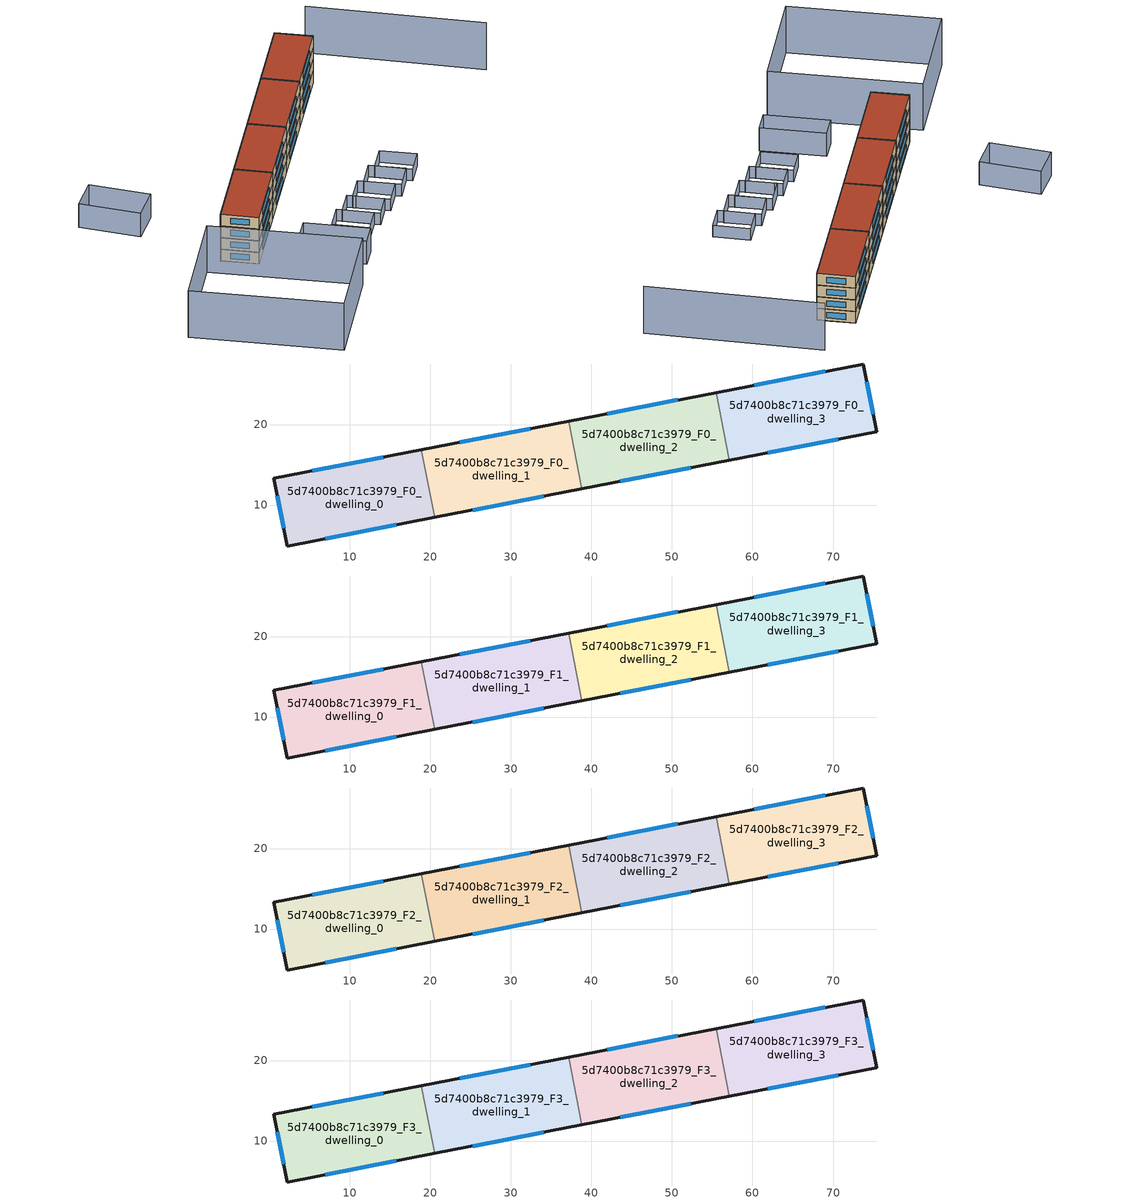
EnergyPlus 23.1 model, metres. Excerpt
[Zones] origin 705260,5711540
5d7400b8c71c3979_F0_dwelling_0
 floor ground (EU_floor_Construction): 20.53,8.46 18.9,16.88 0.6,13.33 2.23,4.92 z0
 wall outside (EU_wall_Construction): 20.53,8.46 2.23,4.92 0.6,13.33 18.9,16.88 z0:3
 wall to 5d7400b8c71c3979_F0_dwelling_1 (EU_wall_Construction): 18.9,16.88 20.53,8.46 z0:3
 window (EU_Window_Construction): 15.77,7.54 6.99,5.84 / 1.8,7.1 1.02,11.14 / 5.36,14.25 14.14,15.95 z0.78:2.22
5d7400b8c71c3979_F0_dwelling_1
 floor ground (EU_floor_Construction): 38.82,12.01 37.19,20.42 18.9,16.88 20.53,8.46 z0
 wall outside (EU_wall_Construction): 38.82,12.01 20.53,8.46 / 18.9,16.88 37.19,20.42 z0:3
 wall to 5d7400b8c71c3979_F0_dwelling_2 (EU_wall_Construction): 37.19,20.42 38.83,12.01 z0:3
 window (EU_Window_Construction): 34.07,11.09 25.29,9.38 / 23.66,17.8 32.44,19.5 z0.78:2.22
5d7400b8c71c3979_F0_dwelling_2
 floor ground (EU_floor_Construction): 57.11,15.55 55.48,23.97 37.19,20.42 38.82,12.01 z0
 wall outside (EU_wall_Construction): 57.11,15.55 38.82,12.01 / 37.19,20.42 55.48,23.97 z0:3
 wall to 5d7400b8c71c3979_F0_dwelling_3 (EU_wall_Construction): 55.48,23.97 57.11,15.55 z0:3
 window (EU_Window_Construction): 52.36,14.63 43.58,12.93 / 41.95,21.34 50.73,23.05 z0.78:2.22
5d7400b8c71c3979_F0_dwelling_3
 floor ground (EU_floor_Construction): 75.4,19.09 73.76,27.51 55.48,23.97 57.11,15.55 z0
 wall outside (EU_wall_Construction): 55.48,23.97 73.76,27.51 75.4,19.09 57.11,15.55 z0:3
 window (EU_Window_Construction): 60.23,24.89 69.01,26.59 / 74.19,25.32 74.97,21.28 / 70.64,18.17 61.87,16.47 z0.78:2.22
5d7400b8c71c3979_F1_dwelling_0
 floor to 5d7400b8c71c3979_F0_dwelling_0 (EU_floor_Construction): 20.53,8.46 18.9,16.88 0.6,13.33 2.23,4.92 z3
 wall outside (EU_wall_Construction): 20.53,8.46 2.23,4.92 0.6,13.33 18.9,16.88 z3:6
 wall to 5d7400b8c71c3979_F1_dwelling_1 (EU_wall_Construction): 18.9,16.88 20.53,8.46 z3:6
 window (EU_Window_Construction): 15.77,7.54 6.99,5.84 / 1.8,7.1 1.02,11.14 / 5.36,14.25 14.14,15.95 z3.78:5.22
5d7400b8c71c3979_F1_dwelling_1
 floor to 5d7400b8c71c3979_F0_dwelling_1 (EU_floor_Construction): 38.82,12.01 37.19,20.42 18.9,16.88 20.53,8.46 z3
 wall outside (EU_wall_Construction): 38.82,12.01 20.53,8.46 / 18.9,16.88 37.19,20.42 z3:6
 wall to 5d7400b8c71c3979_F1_dwelling_2 (EU_wall_Construction): 37.19,20.42 38.83,12.01 z3:6
 window (EU_Window_Construction): 34.07,11.09 25.29,9.38 / 23.66,17.8 32.44,19.5 z3.78:5.22
5d7400b8c71c3979_F1_dwelling_2
 floor to 5d7400b8c71c3979_F0_dwelling_2 (EU_floor_Construction): 57.11,15.55 55.48,23.97 37.19,20.42 38.82,12.01 z3
 wall outside (EU_wall_Construction): 57.11,15.55 38.82,12.01 / 37.19,20.42 55.48,23.97 z3:6
 wall to 5d7400b8c71c3979_F1_dwelling_3 (EU_wall_Construction): 55.48,23.97 57.11,15.55 z3:6
 window (EU_Window_Construction): 52.36,14.63 43.58,12.93 / 41.95,21.34 50.73,23.05 z3.78:5.22
5d7400b8c71c3979_F1_dwelling_3
 floor to 5d7400b8c71c3979_F0_dwelling_3 (EU_floor_Construction): 75.4,19.09 73.76,27.51 55.48,23.97 57.11,15.55 z3
 wall outside (EU_wall_Construction): 55.48,23.97 73.76,27.51 75.4,19.09 57.11,15.55 z3:6
 window (EU_Window_Construction): 60.23,24.89 69.01,26.59 / 74.19,25.32 74.97,21.28 / 70.64,18.17 61.87,16.47 z3.78:5.22
5d7400b8c71c3979_F2_dwelling_0
 floor to 5d7400b8c71c3979_F1_dwelling_0 (EU_floor_Construction): 20.53,8.46 18.9,16.88 0.6,13.33 2.23,4.92 z6
 wall outside (EU_wall_Construction): 20.53,8.46 2.23,4.92 0.6,13.33 18.9,16.88 z6:9
 wall to 5d7400b8c71c3979_F2_dwelling_1 (EU_wall_Construction): 18.9,16.88 20.53,8.46 z6:9
 window (EU_Window_Construction): 15.77,7.54 6.99,5.84 / 1.8,7.1 1.02,11.14 / 5.36,14.25 14.14,15.95 z6.78:8.22
5d7400b8c71c3979_F2_dwelling_1
 floor to 5d7400b8c71c3979_F1_dwelling_1 (EU_floor_Construction): 38.82,12.01 37.19,20.42 18.9,16.88 20.53,8.46 z6
 wall outside (EU_wall_Construction): 38.82,12.01 20.53,8.46 / 18.9,16.88 37.19,20.42 z6:9
 wall to 5d7400b8c71c3979_F2_dwelling_2 (EU_wall_Construction): 37.19,20.42 38.83,12.01 z6:9
 window (EU_Window_Construction): 34.07,11.09 25.29,9.38 / 23.66,17.8 32.44,19.5 z6.78:8.22
5d7400b8c71c3979_F2_dwelling_2
 floor to 5d7400b8c71c3979_F1_dwelling_2 (EU_floor_Construction): 57.11,15.55 55.48,23.97 37.19,20.42 38.82,12.01 z6
 wall outside (EU_wall_Construction): 57.11,15.55 38.82,12.01 / 37.19,20.42 55.48,23.97 z6:9
 wall to 5d7400b8c71c3979_F2_dwelling_3 (EU_wall_Construction): 55.48,23.97 57.11,15.55 z6:9
 window (EU_Window_Construction): 52.36,14.63 43.58,12.93 / 41.95,21.34 50.73,23.05 z6.78:8.22
5d7400b8c71c3979_F2_dwelling_3
 floor to 5d7400b8c71c3979_F1_dwelling_3 (EU_floor_Construction): 75.4,19.09 73.76,27.51 55.48,23.97 57.11,15.55 z6
 wall outside (EU_wall_Construction): 55.48,23.97 73.76,27.51 75.4,19.09 57.11,15.55 z6:9
 window (EU_Window_Construction): 60.23,24.89 69.01,26.59 / 74.19,25.32 74.97,21.28 / 70.64,18.17 61.87,16.47 z6.78:8.22
5d7400b8c71c3979_F3_dwelling_0
 floor to 5d7400b8c71c3979_F2_dwelling_0 (EU_floor_Construction): 20.53,8.46 18.9,16.88 0.6,13.33 2.23,4.92 z9
 wall outside (EU_wall_Construction): 20.53,8.46 2.23,4.92 0.6,13.33 18.9,16.88 z9:12
 wall to 5d7400b8c71c3979_F3_dwelling_1 (EU_wall_Construction): 18.9,16.88 20.53,8.46 z9:12
 window (EU_Window_Construction): 15.77,7.54 6.99,5.84 / 1.8,7.1 1.02,11.14 / 5.36,14.25 14.14,15.95 z9.78:11.22
 roof outside (EU_roof_Construction): 18.9,16.88 20.53,8.46 2.23,4.92 0.6,13.33 z12
5d7400b8c71c3979_F3_dwelling_1
 floor to 5d7400b8c71c3979_F2_dwelling_1 (EU_floor_Construction): 38.82,12.01 37.19,20.42 18.9,16.88 20.53,8.46 z9
 wall outside (EU_wall_Construction): 38.82,12.01 20.53,8.46 / 18.9,16.88 37.19,20.42 z9:12
 wall to 5d7400b8c71c3979_F3_dwelling_2 (EU_wall_Construction): 37.19,20.42 38.83,12.01 z9:12
 window (EU_Window_Construction): 34.07,11.09 25.29,9.38 / 23.66,17.8 32.44,19.5 z9.78:11.22
 roof outside (EU_roof_Construction): 37.19,20.42 38.82,12.01 20.53,8.46 18.9,16.88 z12
5d7400b8c71c3979_F3_dwelling_2
 floor to 5d7400b8c71c3979_F2_dwelling_2 (EU_floor_Construction): 57.11,15.55 55.48,23.97 37.19,20.42 38.82,12.01 z9
 wall outside (EU_wall_Construction): 57.11,15.55 38.82,12.01 / 37.19,20.42 55.48,23.97 z9:12
 wall to 5d7400b8c71c3979_F3_dwelling_3 (EU_wall_Construction): 55.48,23.97 57.11,15.55 z9:12
 window (EU_Window_Construction): 52.36,14.63 43.58,12.93 / 41.95,21.34 50.73,23.05 z9.78:11.22
 roof outside (EU_roof_Construction): 55.48,23.97 57.11,15.55 38.82,12.01 37.19,20.42 z12
5d7400b8c71c3979_F3_dwelling_3
 floor to 5d7400b8c71c3979_F2_dwelling_3 (EU_floor_Construction): 75.4,19.09 73.76,27.51 55.48,23.97 57.11,15.55 z9
 wall outside (EU_wall_Construction): 55.48,23.97 73.76,27.51 75.4,19.09 57.11,15.55 z9:12
 window (EU_Window_Construction): 60.23,24.89 69.01,26.59 / 74.19,25.32 74.97,21.28 / 70.64,18.17 61.87,16.47 z9.78:11.22
 roof outside (EU_roof_Construction): 73.76,27.51 75.4,19.09 57.11,15.55 55.48,23.97 z12
shading: 43.63,-5.2 45.2,-13.44 / 45.2,-13.44 38.78,-14.67 / 38.78,-14.67 37.21,-6.42 / 37.21,-6.42 43.63,-5.2 / 32.35,-14.45 30.74,-6.26 / 30.74,-6.26 36.94,-5.04 / 36.94,-5.04 38.54,-13.24 / 38.54,-13.24 32.35,-14.45 / 30.49,-4.95 32.1,-13.18 / 32.1,-13.18 26.3,-14.32 / 26.3,-14.32 24.69,-6.09 / 24.69,-6.09 30.49,-4.95 / 19.97,-14.14 18.37,-5.9 / 18.37,-5.9 24.43,-4.72 / 24.43,-4.72 26.04,-12.96 / 26.04,-12.96 19.97,-14.14 / 43.89,-6.61 49.93,-5.44 / 49.93,-5.44 51.52,-13.68 / 51.52,-13.68 45.47,-14.84 / 45.47,-14.84 43.89,-6.61 z0:3; 10.18,-17.06 7.3,-2.49 / 7.3,-2.49 12.39,-1.49 / 12.39,-1.49 15.26,-16.06 / 15.26,-16.06 10.18,-17.06 / 3.98,32.98 2.98,46.89 / 2.98,46.89 10.88,47.45 / 10.88,47.45 11.87,33.55 / 11.87,33.55 3.98,32.98 z0:6; 93.15,-14.36 86.18,24.85 / -30.81,9.36 -4.67,14.62 / -4.67,14.62 2.09,-19 / 2.09,-19 -24.05,-24.26 / -24.05,-24.26 -30.81,9.36 z0:12
[Building]
EU S2 Campaign: North Axis=0; Terrain=City; Solar Distribution=FullExterior
[Site:Location]
London: Latitude=51.5; Longitude=-0.5; Time Zone=0; Elevation=25
[SizingPeriod:WeatherFileDays]
AnnualSizingPeriod: Begin Month=1; Begin Day of Month=1; End Month=12; End Day of Month=31; Day of Week for Start Day=Monday; Use Weather File Daylight Saving Period=No; Use Weather File Rain and Snow Indicators=No
[MATERIAL]
EU_InternalMass_Material: Roughness=MediumRough; Thickness=0.1; Conductivity=1; Density=1800; Specific Heat=900; Thermal Absorptance=0.9; Solar Absorptance=0.7; Visible Absorptance=0.7
[MATERIAL:NOMASS] Roughness=MediumRough; Thermal Absorptance=0.9; Solar Absorptance=0.7; Visible Absorptance=0.7
Name | Thermal Resistance
EU_wall_NoMass | 3.06955
EU_roof_NoMass | 4.82358
EU_floor_NoMass | 3.75167
[WINDOWMATERIAL:SIMPLEGLAZINGSYSTEM]
EU_Window_SimpleGlazing: UFactor=1.87571; Solar Heat Gain Coefficient=0.72; Visible Transmittance=0.72
[CONSTRUCTION]
EU_wall_Construction: EU_wall_NoMass
EU_roof_Construction: EU_roof_NoMass
EU_floor_Construction: EU_floor_NoMass
EU_InternalMass_Construction: EU_InternalMass_Material
EU_Window_Construction: EU_Window_SimpleGlazing
[ZONE] Type=1; Multiplier=1; Ceiling Height=autocalculate; Floor Area=autocalculate; Part of Total Floor Area=Yes
Name | Volume
5d7400b8c71c3979_F0_dwelling_0; 5d7400b8c71c3979_F1_dwelling_0; 5d7400b8c71c3979_F2_dwelling_0; 5d7400b8c71c3979_F3_dwelling_0 | 479.108
5d7400b8c71c3979_F0_dwelling_1; 5d7400b8c71c3979_F1_dwelling_1; 5d7400b8c71c3979_F2_dwelling_1; 5d7400b8c71c3979_F3_dwelling_1 | 479.116
5d7400b8c71c3979_F0_dwelling_2; 5d7400b8c71c3979_F1_dwelling_2; 5d7400b8c71c3979_F2_dwelling_2; 5d7400b8c71c3979_F3_dwelling_2 | 479.062
5d7400b8c71c3979_F0_dwelling_3; 5d7400b8c71c3979_F1_dwelling_3; 5d7400b8c71c3979_F2_dwelling_3; 5d7400b8c71c3979_F3_dwelling_3 | 479.082
[INTERNALMASS] Construction=EU_InternalMass_Construction
Name | Zone or ZoneList | Surface Area
5d7400b8c71c3979_F0_dwelling_0_EU_InternalMass | 5d7400b8c71c3979_F0_dwelling_0 | 159.703
5d7400b8c71c3979_F0_dwelling_1_EU_InternalMass | 5d7400b8c71c3979_F0_dwelling_1 | 159.705
5d7400b8c71c3979_F0_dwelling_2_EU_InternalMass | 5d7400b8c71c3979_F0_dwelling_2 | 159.687
5d7400b8c71c3979_F0_dwelling_3_EU_InternalMass | 5d7400b8c71c3979_F0_dwelling_3 | 159.694
5d7400b8c71c3979_F1_dwelling_0_EU_InternalMass | 5d7400b8c71c3979_F1_dwelling_0 | 159.703
5d7400b8c71c3979_F1_dwelling_1_EU_InternalMass | 5d7400b8c71c3979_F1_dwelling_1 | 159.705
5d7400b8c71c3979_F1_dwelling_2_EU_InternalMass | 5d7400b8c71c3979_F1_dwelling_2 | 159.687
5d7400b8c71c3979_F1_dwelling_3_EU_InternalMass | 5d7400b8c71c3979_F1_dwelling_3 | 159.694
5d7400b8c71c3979_F2_dwelling_0_EU_InternalMass | 5d7400b8c71c3979_F2_dwelling_0 | 159.703
5d7400b8c71c3979_F2_dwelling_1_EU_InternalMass | 5d7400b8c71c3979_F2_dwelling_1 | 159.705
5d7400b8c71c3979_F2_dwelling_2_EU_InternalMass | 5d7400b8c71c3979_F2_dwelling_2 | 159.687
5d7400b8c71c3979_F2_dwelling_3_EU_InternalMass | 5d7400b8c71c3979_F2_dwelling_3 | 159.694
5d7400b8c71c3979_F3_dwelling_0_EU_InternalMass | 5d7400b8c71c3979_F3_dwelling_0 | 159.703
5d7400b8c71c3979_F3_dwelling_1_EU_InternalMass | 5d7400b8c71c3979_F3_dwelling_1 | 159.705
5d7400b8c71c3979_F3_dwelling_2_EU_InternalMass | 5d7400b8c71c3979_F3_dwelling_2 | 159.687
5d7400b8c71c3979_F3_dwelling_3_EU_InternalMass | 5d7400b8c71c3979_F3_dwelling_3 | 159.694
[OTHEREQUIPMENT] Fuel Type=Electricity; Design Level Calculation Method=Watts/Area; Power per Zone Floor Area=1; Fraction Latent=0; Fraction Radiant=0; Fraction Lost=0; Carbon Dioxide Generation Rate=0; EndUse Subcategory=EU_Step8_InternalGains
Name | Zone or ZoneList or Space or SpaceList | Schedule
EU_Step8_InternalGain_5d7400b8c71c3979_F0_dwelling_0_f000 | 5d7400b8c71c3979_F0_dwelling_0 | EU_Step8_GainSchedule_5d7400b8c71c3979_F0_dwelling_0_f000
EU_Step8_InternalGain_5d7400b8c71c3979_F0_dwelling_1_f000 | 5d7400b8c71c3979_F0_dwelling_1 | EU_Step8_GainSchedule_5d7400b8c71c3979_F0_dwelling_1_f000
EU_Step8_InternalGain_5d7400b8c71c3979_F0_dwelling_2_f000 | 5d7400b8c71c3979_F0_dwelling_2 | EU_Step8_GainSchedule_5d7400b8c71c3979_F0_dwelling_2_f000
EU_Step8_InternalGain_5d7400b8c71c3979_F0_dwelling_3_f000 | 5d7400b8c71c3979_F0_dwelling_3 | EU_Step8_GainSchedule_5d7400b8c71c3979_F0_dwelling_3_f000
EU_Step8_InternalGain_5d7400b8c71c3979_F1_dwelling_0_f000 | 5d7400b8c71c3979_F1_dwelling_0 | EU_Step8_GainSchedule_5d7400b8c71c3979_F1_dwelling_0_f000
EU_Step8_InternalGain_5d7400b8c71c3979_F1_dwelling_1_f000 | 5d7400b8c71c3979_F1_dwelling_1 | EU_Step8_GainSchedule_5d7400b8c71c3979_F1_dwelling_1_f000
EU_Step8_InternalGain_5d7400b8c71c3979_F1_dwelling_2_f000 | 5d7400b8c71c3979_F1_dwelling_2 | EU_Step8_GainSchedule_5d7400b8c71c3979_F1_dwelling_2_f000
EU_Step8_InternalGain_5d7400b8c71c3979_F1_dwelling_3_f000 | 5d7400b8c71c3979_F1_dwelling_3 | EU_Step8_GainSchedule_5d7400b8c71c3979_F1_dwelling_3_f000
EU_Step8_InternalGain_5d7400b8c71c3979_F2_dwelling_0_f000 | 5d7400b8c71c3979_F2_dwelling_0 | EU_Step8_GainSchedule_5d7400b8c71c3979_F2_dwelling_0_f000
EU_Step8_InternalGain_5d7400b8c71c3979_F2_dwelling_1_f000 | 5d7400b8c71c3979_F2_dwelling_1 | EU_Step8_GainSchedule_5d7400b8c71c3979_F2_dwelling_1_f000
EU_Step8_InternalGain_5d7400b8c71c3979_F2_dwelling_2_f000 | 5d7400b8c71c3979_F2_dwelling_2 | EU_Step8_GainSchedule_5d7400b8c71c3979_F2_dwelling_2_f000
EU_Step8_InternalGain_5d7400b8c71c3979_F2_dwelling_3_f000 | 5d7400b8c71c3979_F2_dwelling_3 | EU_Step8_GainSchedule_5d7400b8c71c3979_F2_dwelling_3_f000
EU_Step8_InternalGain_5d7400b8c71c3979_F3_dwelling_0_f000 | 5d7400b8c71c3979_F3_dwelling_0 | EU_Step8_GainSchedule_5d7400b8c71c3979_F3_dwelling_0_f000
EU_Step8_InternalGain_5d7400b8c71c3979_F3_dwelling_1_f000 | 5d7400b8c71c3979_F3_dwelling_1 | EU_Step8_GainSchedule_5d7400b8c71c3979_F3_dwelling_1_f000
EU_Step8_InternalGain_5d7400b8c71c3979_F3_dwelling_2_f000 | 5d7400b8c71c3979_F3_dwelling_2 | EU_Step8_GainSchedule_5d7400b8c71c3979_F3_dwelling_2_f000
EU_Step8_InternalGain_5d7400b8c71c3979_F3_dwelling_3_f000 | 5d7400b8c71c3979_F3_dwelling_3 | EU_Step8_GainSchedule_5d7400b8c71c3979_F3_dwelling_3_f000
[ZONEVENTILATION:DESIGNFLOWRATE] Schedule=EU_AlwaysOn; Design Flow Rate Calculation Method=AirChanges/Hour; Air Changes per Hour=0.493607; Ventilation Type=Natural; Fan Pressure Rise=0; Fan Total Efficiency=1; Constant Term Coefficient=1; Temperature Term Coefficient=0; Velocity Term Coefficient=0; Velocity Squared Term Coefficient=0; Minimum Indoor Temperature=-100; Maximum Indoor Temperature=100; Delta Temperature=-100; Minimum Outdoor Temperature=-100; Maximum Outdoor Temperature=100; Maximum Wind Speed=40
Name | Zone or ZoneList or Space or SpaceList
EU_ConstantAir_5d7400b8c71c3979_F0_dwelling_0 | 5d7400b8c71c3979_F0_dwelling_0
EU_ConstantAir_5d7400b8c71c3979_F0_dwelling_1 | 5d7400b8c71c3979_F0_dwelling_1
EU_ConstantAir_5d7400b8c71c3979_F0_dwelling_2 | 5d7400b8c71c3979_F0_dwelling_2
EU_ConstantAir_5d7400b8c71c3979_F0_dwelling_3 | 5d7400b8c71c3979_F0_dwelling_3
EU_ConstantAir_5d7400b8c71c3979_F1_dwelling_0 | 5d7400b8c71c3979_F1_dwelling_0
EU_ConstantAir_5d7400b8c71c3979_F1_dwelling_1 | 5d7400b8c71c3979_F1_dwelling_1
EU_ConstantAir_5d7400b8c71c3979_F1_dwelling_2 | 5d7400b8c71c3979_F1_dwelling_2
EU_ConstantAir_5d7400b8c71c3979_F1_dwelling_3 | 5d7400b8c71c3979_F1_dwelling_3
EU_ConstantAir_5d7400b8c71c3979_F2_dwelling_0 | 5d7400b8c71c3979_F2_dwelling_0
EU_ConstantAir_5d7400b8c71c3979_F2_dwelling_1 | 5d7400b8c71c3979_F2_dwelling_1
EU_ConstantAir_5d7400b8c71c3979_F2_dwelling_2 | 5d7400b8c71c3979_F2_dwelling_2
EU_ConstantAir_5d7400b8c71c3979_F2_dwelling_3 | 5d7400b8c71c3979_F2_dwelling_3
EU_ConstantAir_5d7400b8c71c3979_F3_dwelling_0 | 5d7400b8c71c3979_F3_dwelling_0
EU_ConstantAir_5d7400b8c71c3979_F3_dwelling_1 | 5d7400b8c71c3979_F3_dwelling_1
EU_ConstantAir_5d7400b8c71c3979_F3_dwelling_2 | 5d7400b8c71c3979_F3_dwelling_2
EU_ConstantAir_5d7400b8c71c3979_F3_dwelling_3 | 5d7400b8c71c3979_F3_dwelling_3
[HVACTEMPLATE:THERMOSTAT] Constant Heating Setpoint=20; Constant Cooling Setpoint=50
EU_HeatOnly_5d7400b8c71c3979_F0_dwelling_0; EU_HeatOnly_5d7400b8c71c3979_F0_dwelling_1; EU_HeatOnly_5d7400b8c71c3979_F0_dwelling_2; EU_HeatOnly_5d7400b8c71c3979_F0_dwelling_3; EU_HeatOnly_5d7400b8c71c3979_F1_dwelling_0; EU_HeatOnly_5d7400b8c71c3979_F1_dwelling_1; EU_HeatOnly_5d7400b8c71c3979_F1_dwelling_2; EU_HeatOnly_5d7400b8c71c3979_F1_dwelling_3; EU_HeatOnly_5d7400b8c71c3979_F2_dwelling_0; EU_HeatOnly_5d7400b8c71c3979_F2_dwelling_1; EU_HeatOnly_5d7400b8c71c3979_F2_dwelling_2; EU_HeatOnly_5d7400b8c71c3979_F2_dwelling_3; EU_HeatOnly_5d7400b8c71c3979_F3_dwelling_0; EU_HeatOnly_5d7400b8c71c3979_F3_dwelling_1; EU_HeatOnly_5d7400b8c71c3979_F3_dwelling_2; EU_HeatOnly_5d7400b8c71c3979_F3_dwelling_3
[HVACTEMPLATE:ZONE:IDEALLOADSAIRSYSTEM] System Availability Schedule=EU_AlwaysOn; Maximum Heating Supply Air Temperature=50; Minimum Cooling Supply Air Temperature=13; Maximum Heating Supply Air Humidity Ratio=0.0156; Minimum Cooling Supply Air Humidity Ratio=0.0077; Heating Limit=NoLimit; Cooling Limit=NoLimit; Heating Availability Schedule=EU_AlwaysOn; Cooling Availability Schedule=EU_CoolingOff; Dehumidification Control Type=ConstantSensibleHeatRatio; Cooling Sensible Heat Ratio=0.7; Dehumidification Setpoint=60; Humidification Control Type=None; Humidification Setpoint=30; Outdoor Air Method=None; Outdoor Air Flow Rate per Person=0.00944; Outdoor Air Flow Rate per Zone Floor Area=0; Outdoor Air Flow Rate per Zone=0; Demand Controlled Ventilation Type=None; Outdoor Air Economizer Type=NoEconomizer; Heat Recovery Type=None; Sensible Heat Recovery Effectiveness=0.7; Latent Heat Recovery Effectiveness=0.65
Name | Template Thermostat
5d7400b8c71c3979_F0_dwelling_0 | EU_HeatOnly_5d7400b8c71c3979_F0_dwelling_0
5d7400b8c71c3979_F0_dwelling_1 | EU_HeatOnly_5d7400b8c71c3979_F0_dwelling_1
5d7400b8c71c3979_F0_dwelling_2 | EU_HeatOnly_5d7400b8c71c3979_F0_dwelling_2
5d7400b8c71c3979_F0_dwelling_3 | EU_HeatOnly_5d7400b8c71c3979_F0_dwelling_3
5d7400b8c71c3979_F1_dwelling_0 | EU_HeatOnly_5d7400b8c71c3979_F1_dwelling_0
5d7400b8c71c3979_F1_dwelling_1 | EU_HeatOnly_5d7400b8c71c3979_F1_dwelling_1
5d7400b8c71c3979_F1_dwelling_2 | EU_HeatOnly_5d7400b8c71c3979_F1_dwelling_2
5d7400b8c71c3979_F1_dwelling_3 | EU_HeatOnly_5d7400b8c71c3979_F1_dwelling_3
5d7400b8c71c3979_F2_dwelling_0 | EU_HeatOnly_5d7400b8c71c3979_F2_dwelling_0
5d7400b8c71c3979_F2_dwelling_1 | EU_HeatOnly_5d7400b8c71c3979_F2_dwelling_1
5d7400b8c71c3979_F2_dwelling_2 | EU_HeatOnly_5d7400b8c71c3979_F2_dwelling_2
5d7400b8c71c3979_F2_dwelling_3 | EU_HeatOnly_5d7400b8c71c3979_F2_dwelling_3
5d7400b8c71c3979_F3_dwelling_0 | EU_HeatOnly_5d7400b8c71c3979_F3_dwelling_0
5d7400b8c71c3979_F3_dwelling_1 | EU_HeatOnly_5d7400b8c71c3979_F3_dwelling_1
5d7400b8c71c3979_F3_dwelling_2 | EU_HeatOnly_5d7400b8c71c3979_F3_dwelling_2
5d7400b8c71c3979_F3_dwelling_3 | EU_HeatOnly_5d7400b8c71c3979_F3_dwelling_3
[SIZING:ZONE] Zone Cooling Design Supply Air Temperature Input Method=SupplyAirTemperature; Zone Cooling Design Supply Air Temperature=13; Zone Heating Design Supply Air Temperature Input Method=SupplyAirTemperature; Zone Heating Design Supply Air Temperature=50; Zone Cooling Design Supply Air Humidity Ratio=0.008; Zone Heating Design Supply Air Humidity Ratio=0.008; Cooling Design Air Flow Method=DesignDay; Cooling Design Air Flow Rate=0; Cooling Minimum Air Flow per Zone Floor Area=0.000762; Cooling Minimum Air Flow=0; Cooling Minimum Air Flow Fraction=0.2; Heating Design Air Flow Method=DesignDay; Heating Design Air Flow Rate=0; Heating Maximum Air Flow per Zone Floor Area=0.002032; Heating Maximum Air Flow=0.141576; Heating Maximum Air Flow Fraction=0.3; Account for Dedicated Outdoor Air System=No; Dedicated Outdoor Air System Control Strategy=NeutralSupplyAir; Dedicated Outdoor Air Low Setpoint Temperature for Design=autosize; Dedicated Outdoor Air High Setpoint Temperature for Design=autosize; Zone Load Sizing Method=Sensible Load Only No Latent Load; Zone Latent Cooling Design Supply Air Humidity Ratio Input Method=HumidityRatioDifference; Zone Cooling Design Supply Air Humidity Ratio Difference=0.005; Zone Latent Heating Design Supply Air Humidity Ratio Input Method=HumidityRatioDifference; Zone Humidification Design Supply Air Humidity Ratio Difference=0.005
5d7400b8c71c3979_F0_dwelling_0; 5d7400b8c71c3979_F0_dwelling_1; 5d7400b8c71c3979_F0_dwelling_2; 5d7400b8c71c3979_F0_dwelling_3; 5d7400b8c71c3979_F1_dwelling_0; 5d7400b8c71c3979_F1_dwelling_1; 5d7400b8c71c3979_F1_dwelling_2; 5d7400b8c71c3979_F1_dwelling_3; 5d7400b8c71c3979_F2_dwelling_0; 5d7400b8c71c3979_F2_dwelling_1; 5d7400b8c71c3979_F2_dwelling_2; 5d7400b8c71c3979_F2_dwelling_3; 5d7400b8c71c3979_F3_dwelling_0; 5d7400b8c71c3979_F3_dwelling_1; 5d7400b8c71c3979_F3_dwelling_2; 5d7400b8c71c3979_F3_dwelling_3
[SCHEDULE:CONSTANT]
Name | Hourly Value
EU_AlwaysOn | 1
EU_CoolingOff | 0
[SCHEDULE:FILE] Column Number=1; Rows to Skip at Top=0; Number of Hours of Data=8760; Column Separator=Comma; Interpolate to Timestep=No; Minutes per Item=60; Adjust Schedule for Daylight Savings=Yes
Name | File
EU_Step8_GainSchedule_5d7400b8c71c3979_F0_dwelling_0_f000 | ../../schedules/5d7400b8c71c3979/5d7400b8c71c3979_F0_dwelling_0_f000_gain.csv
EU_Step8_GainSchedule_5d7400b8c71c3979_F0_dwelling_1_f000 | ../../schedules/5d7400b8c71c3979/5d7400b8c71c3979_F0_dwelling_1_f000_gain.csv
EU_Step8_GainSchedule_5d7400b8c71c3979_F0_dwelling_2_f000 | ../../schedules/5d7400b8c71c3979/5d7400b8c71c3979_F0_dwelling_2_f000_gain.csv
EU_Step8_GainSchedule_5d7400b8c71c3979_F0_dwelling_3_f000 | ../../schedules/5d7400b8c71c3979/5d7400b8c71c3979_F0_dwelling_3_f000_gain.csv
EU_Step8_GainSchedule_5d7400b8c71c3979_F1_dwelling_0_f000 | ../../schedules/5d7400b8c71c3979/5d7400b8c71c3979_F1_dwelling_0_f000_gain.csv
EU_Step8_GainSchedule_5d7400b8c71c3979_F1_dwelling_1_f000 | ../../schedules/5d7400b8c71c3979/5d7400b8c71c3979_F1_dwelling_1_f000_gain.csv
EU_Step8_GainSchedule_5d7400b8c71c3979_F1_dwelling_2_f000 | ../../schedules/5d7400b8c71c3979/5d7400b8c71c3979_F1_dwelling_2_f000_gain.csv
EU_Step8_GainSchedule_5d7400b8c71c3979_F1_dwelling_3_f000 | ../../schedules/5d7400b8c71c3979/5d7400b8c71c3979_F1_dwelling_3_f000_gain.csv
EU_Step8_GainSchedule_5d7400b8c71c3979_F2_dwelling_0_f000 | ../../schedules/5d7400b8c71c3979/5d7400b8c71c3979_F2_dwelling_0_f000_gain.csv
EU_Step8_GainSchedule_5d7400b8c71c3979_F2_dwelling_1_f000 | ../../schedules/5d7400b8c71c3979/5d7400b8c71c3979_F2_dwelling_1_f000_gain.csv
EU_Step8_GainSchedule_5d7400b8c71c3979_F2_dwelling_2_f000 | ../../schedules/5d7400b8c71c3979/5d7400b8c71c3979_F2_dwelling_2_f000_gain.csv
EU_Step8_GainSchedule_5d7400b8c71c3979_F2_dwelling_3_f000 | ../../schedules/5d7400b8c71c3979/5d7400b8c71c3979_F2_dwelling_3_f000_gain.csv
EU_Step8_GainSchedule_5d7400b8c71c3979_F3_dwelling_0_f000 | ../../schedules/5d7400b8c71c3979/5d7400b8c71c3979_F3_dwelling_0_f000_gain.csv
EU_Step8_GainSchedule_5d7400b8c71c3979_F3_dwelling_1_f000 | ../../schedules/5d7400b8c71c3979/5d7400b8c71c3979_F3_dwelling_1_f000_gain.csv
EU_Step8_GainSchedule_5d7400b8c71c3979_F3_dwelling_2_f000 | ../../schedules/5d7400b8c71c3979/5d7400b8c71c3979_F3_dwelling_2_f000_gain.csv
EU_Step8_GainSchedule_5d7400b8c71c3979_F3_dwelling_3_f000 | ../../schedules/5d7400b8c71c3979/5d7400b8c71c3979_F3_dwelling_3_f000_gain.csv
